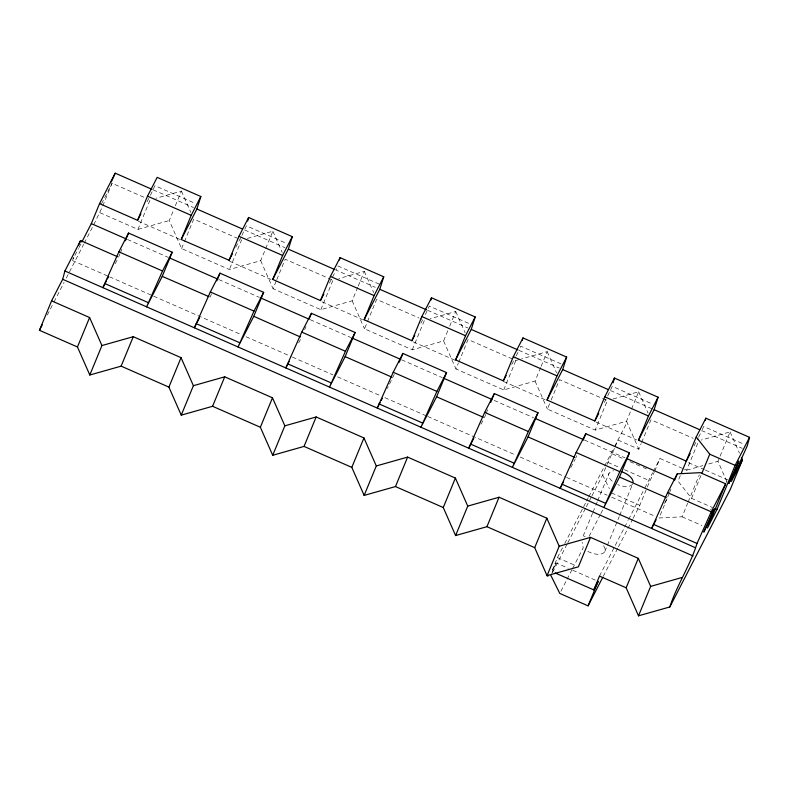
<?xml version="1.0" encoding="UTF-8"?>
<svg xmlns="http://www.w3.org/2000/svg" width="789" height="789" viewBox="0 0 789 789"><rect width="100%" height="100%" fill="white"/><g stroke="black" fill="none" stroke-linecap="round" stroke-linejoin="round"><path stroke-width="0.59" stroke-dasharray="3.94 2.96" d="M726.501 482.493L726.866 481.359M73.712 257.175L72.795 259.394L78.476 248.565M93.763 224.687L102.264 207.053M102.728 205.919L112.068 183.265L146.715 198.473M118.577 257.204L119.938 253.91M120.392 252.815L122.65 247.322M150.423 195.297L154.94 185.671L195.258 203.365M99.927 212.714L137.937 229.392L150.068 199.942L147.839 198.956M247.322 238.436L272.846 231.216L260.705 260.666L229.382 269.532L181.598 248.555L169.25 220.535L173.452 210.338M175.326 205.801L181.391 191.076L155.867 198.305M181.598 248.555L183.936 242.894M184.399 241.759L193.739 219.105L241.523 240.083L229.382 269.532M210.111 297.147L211.462 293.883M241.888 235.398L246.395 225.812L286.703 243.495M357.762 287.206L352.16 300.806L320.837 309.663L273.053 288.695L276.318 280.766M276.791 279.631L285.194 259.246L331.863 279.73M304.653 329.792L306.004 326.498M320.837 309.663L332.978 280.213M358.226 286.082L364.291 271.347L338.777 278.576M447.807 330.739L443.605 340.937L412.282 349.803L364.508 328.826L376.639 299.376L418.87 317.908M394.293 374.321L387.34 388.494M425.33 314.614L429.295 306.083L469.603 323.776M412.282 349.803L424.423 320.354L419.975 318.401M449.681 326.212L455.746 311.487L430.222 318.707M540.662 367.477L535.06 381.077L503.737 389.934L455.953 368.966L458.291 363.305M458.754 362.171L468.094 339.517L515.878 360.484L520.513 359.173M484.387 417.746L485.738 414.452M486.192 413.357L488.46 407.864M503.737 389.934L515.878 360.484M541.126 366.352L547.191 351.628L521.677 358.847M613.122 398.978L638.646 391.758L626.505 421.208L595.182 430.074L547.408 409.106L550.673 401.177M551.136 400.043L559.549 379.647L607.323 400.625L595.182 430.074M575.832 457.886L576.739 455.687M607.678 395.979L612.195 386.354L652.503 404.047M562.498 547.842L557.458 557.645L551.767 571.463L556.146 562.932L568.317 568.267M551.807 573.455L556.146 562.932M591.967 495.798L602.648 475.037L606.554 465.559M606.988 464.514L614.868 447.491M615.302 446.436L617.935 440.055L638.853 449.237L641.191 443.576M592.539 513.284L582.676 537.201L583.732 536.185L585.241 536.283M593.003 512.14L595.35 506.449M595.823 505.305L597.234 501.893M597.697 500.749L608.97 473.41M641.654 442.442L650.994 419.787L693.215 438.319M604.798 551.58L619.227 516.578M619.69 515.444L632.729 483.835A12.979 6.726 22.4 0 1 617.767 484.614M633.044 518.432L639.79 505.325L649.88 480.846L654.268 472.315M654.702 471.25L659.959 458.498L683.304 468.745M667.741 496.922L669.092 493.628M669.545 492.533L670.906 489.229M680.315 475.56L678.027 481.103L691.549 498.352L712.536 507.554M702.358 429.63L703.65 426.484L743.958 444.177M684.418 469.228L686.637 470.205L698.778 440.755M664.486 503.461L667.287 498.017L659.052 517.998L682.071 516.795L687.663 503.214M688.126 502.08L699.32 474.919M691.549 498.352L701.352 474.583M726.856 481.517L717.96 461.348L730.101 431.899L701.096 440.104M79.038 247.48L81.267 243.14M101.534 203.74L112.068 183.265M47.291 315.058L53.445 303.084M54.007 301.99L64.087 282.393M66.325 278.044L83.683 244.284M84.245 243.199L93.21 225.782M115.224 263.733L118.025 258.289M147.06 201.826L149.861 196.382M235.763 247.282L241.326 236.483M298.686 342.919L301.477 337.475M329.407 283.182L335 272.304M420.853 323.322L422.539 320.058M481.024 424.275L483.825 418.841M511.745 364.538L515.661 356.924M516.223 355.839L518.462 351.49M570.802 467.67L575.27 458.971M604.315 402.498L607.116 397.064M564.737 543.493L586.02 502.12M586.572 501.025L588.259 497.76M588.821 496.675L614.02 447.679M614.572 446.584L627.028 422.381M552.625 572.281L567.242 543.877M567.804 542.783L585.783 507.82M586.345 506.725L591.405 496.892M560.88 591.247L566.463 580.388M567.025 579.304L572.055 569.53M572.607 568.445L583.219 547.822L582.164 542.28M589.127 536.323L600.301 514.606M600.853 513.521L603.092 509.181M599.482 576.088L624.119 528.176M624.681 527.091L628.044 520.562M628.606 519.468L644.278 488.983M644.84 487.898L652.681 472.65M653.243 471.566L659.959 458.498M603.26 576.345L617.876 547.941M618.438 546.846L632.482 519.527M694.093 445.903L698.009 438.289M698.561 437.195L701.924 430.676L742.232 448.359M710.633 509.99L711.264 508.826M137.937 229.392L169.25 220.535M686.637 470.205L702.881 465.609M708.68 463.971L717.96 461.348M379.272 284.129L337.84 265.942L336.124 270.134L375.308 287.334M561.058 363.907L520.75 346.213L519.024 350.405L559.332 368.088M153.214 189.853L193.532 207.546M244.669 229.993L284.977 247.687M427.569 310.264L467.877 327.958M610.469 390.535L653.026 409.215M138.193 221.157L179.922 239.462M229.54 261.238L271.258 279.553M322.011 301.822L362.605 319.644M413.347 341.913L455.075 360.228M503.569 381.511L545.288 399.816M596.03 422.085L636.634 439.907M688.501 462.67L704.291 469.603M705.425 470.096L727.971 479.998M127.423 239.462L168.037 257.283M218.809 279.562L259.433 297.394M310.205 319.673L350.819 337.505M401.591 359.784L442.215 377.615M494.111 400.388L533.601 417.726M584.373 440.006L624.996 457.827M612.244 453.872L624.405 459.208M629.938 461.644L642.098 466.98M643.203 467.463L646.526 468.922M607.855 462.403L618.911 467.256M624.444 469.682L649.88 480.846M682.071 516.795L701.944 525.513M611.465 492.898L639.79 505.325M72.341 260.498L108.448 276.347M109.572 276.84L152.445 295.658M153.579 296.151L241.582 334.783M246.099 336.755L291.23 356.569M292.354 357.062L332.978 374.883M337.485 376.866L380.367 395.683M384.874 397.666L426.622 415.99M427.756 416.484L515.759 455.105M520.267 457.087L565.407 476.891M566.532 477.394L607.145 495.216M611.662 497.198L654.535 516.016M557.458 557.645L576.177 565.861M572.735 570.21L595.961 580.398M602.648 475.037L609.394 488.697M730.101 431.899L739.48 453.192M638.646 391.758L648.035 413.061M626.505 421.208L638.853 449.237M547.191 351.628L556.58 372.921M535.06 381.077L547.408 409.106M455.746 311.487L465.125 332.79M443.605 340.937L455.953 368.966M364.291 271.347L373.68 292.65M352.16 300.806L364.508 328.826M272.846 231.216L282.225 252.519M260.705 260.666L273.053 288.695M181.391 191.076L190.78 212.379M612.234 481.201A12.979 6.726 22.4 0 1 613.734 470.777M603.506 545.81A12.979 6.726 22.4 0 1 601.672 553.878A12.979 6.726 22.4 0 1 586.878 550.811"/><path stroke-width="1.18" d="M548.365 575.319L547.97 576.088L547.053 575.684L534.705 547.655L486.931 526.687L455.608 535.553L443.26 507.524L395.476 486.557L364.153 495.413L351.805 467.384L304.031 446.416L272.708 455.283L260.36 427.253L212.576 406.286L181.253 415.142L168.905 387.113L121.121 366.145L89.808 375.012L77.46 346.982L39.45 330.295L51.591 300.846L62.676 279.296L64.905 270.982L80.577 240.527L117.462 256.711M81.829 242.055L91.317 223.612L99.552 203.631L137.552 220.318L147.513 196.155L157.179 177.367L200.85 196.53L196.885 209.026L181.223 239.481L229.086 260.252L232.42 253.772M247.667 221.058L248.624 217.498L292.295 236.661L288.34 249.156L272.757 279.424L320.452 300.589L323.815 294.06M339.438 260.005L340.079 257.638L383.75 276.801L379.785 289.297L364.123 319.752L411.907 340.72L414.698 335.286M430.893 300.145L431.524 297.769L475.195 316.941L471.24 329.427L455.578 359.892L503.352 380.86L506.153 375.416M522.338 340.276L522.979 337.909L566.65 357.072L562.695 369.568L547.024 400.023L594.807 420.991L598.723 413.377M613.152 382.793L614.434 378.039L658.095 397.212L654.14 409.698L638.479 440.163L686.262 461.131L690.178 453.517M705.238 420.557L705.879 418.18L749.55 437.343L747.321 445.657L731.354 481.477L742.449 459.928L741.463 457.679M555.081 572.913L593.792 589.906L599.482 576.088L626.16 587.795L638.508 615.824L669.831 606.958C676.952 584.886 690.237 565.496 697.012 543.453L711.244 511.814L725.653 483.805L700.257 472.66L677.238 473.864L667.583 492.652L651.615 528.472L656.093 519.773M78.742 244.965L80.577 240.527M77.46 346.982L89.591 317.533L51.591 300.846M172.209 252.214L162.544 271.002L146.586 306.832L162.248 276.367L172.209 252.214L128.538 233.041L118.873 251.839L102.915 287.66L106.268 281.131M125.372 240.734L128.538 233.041M89.808 375.012L101.939 345.552L89.591 317.533M121.121 366.145L133.262 336.696L181.046 357.664L193.394 385.693L181.253 415.142M181.223 239.481L191.185 215.318L200.85 196.53M168.905 387.113L181.046 357.664M263.654 292.344L253.999 311.132L238.031 346.963L253.782 316.31L263.654 292.344L219.993 273.181L210.328 291.969L194.37 327.8L196.057 324.516M216.847 280.805L219.993 273.181M229.086 260.252L238.959 236.286L248.624 217.498M212.576 406.286L224.717 376.826L272.491 397.804L284.849 425.833L272.708 455.283M272.757 279.424L282.63 255.458L292.295 236.661M260.36 427.253L272.491 397.804M355.109 332.485L345.444 351.273L329.486 387.103L345.148 356.638L355.109 332.485L311.438 313.312L301.773 332.11L285.815 367.93L289.168 361.411M309.18 318.805L311.438 313.312M320.452 300.589L330.413 276.426L340.079 257.638M304.031 446.416L316.162 416.967L363.946 437.934L376.294 465.964L364.153 495.413M364.123 319.752L374.085 295.589L383.75 276.801M351.805 467.384L363.946 437.934M377.27 408.071L393.228 372.24L402.893 353.452L446.564 372.615L436.603 396.778L420.941 427.234L436.899 391.413L446.564 372.615M399.273 362.24L402.893 353.452M411.907 340.72L421.859 316.567L431.524 297.769M395.476 486.557L407.617 457.097L455.401 478.075L467.749 506.104L455.608 535.553M455.578 359.892L465.53 335.729L475.195 316.941M443.26 507.524L455.401 478.075M538.009 412.755L528.344 431.544L512.386 467.374L528.048 436.919L538.009 412.755L494.338 393.583L484.673 412.381L468.715 448.201L473.755 438.418M490.719 402.37L494.338 393.583M503.352 380.86L513.314 356.697L522.979 337.909M486.931 526.687L499.062 497.238L546.846 518.205L559.194 546.235L547.053 575.684L578.376 566.827L590.517 537.378L638.301 558.346L650.649 586.375L638.508 615.824M547.024 400.023L556.985 375.86L566.65 357.072M534.705 547.655L546.846 518.205M629.464 452.886L619.799 471.684L603.841 507.505L619.503 477.049L629.464 452.886L585.793 433.723L576.128 452.511L560.17 488.342L563.524 481.813M583.071 440.311L585.793 433.723M594.807 420.991L604.769 396.837L614.434 378.039M638.479 440.163L648.44 416L658.095 397.212M550.939 575.566L559.766 593.417L588.091 605.853L598.18 581.375L593.792 589.906M626.16 587.795L638.301 558.346M674.526 480.452L677.238 473.864M681.223 473.341L696.214 436.968L705.879 418.18M701.816 473.449L709.745 454.208L696.214 436.968M725.653 483.805L707.467 527.94L716.954 509.497L735.141 465.362L749.55 437.343M742.449 459.928L730.318 489.358L669.831 606.958M111.288 181.904L115.214 173.176L152.099 189.37M197.181 322.326L199.43 317.947M99.552 203.631L115.214 173.176M39.45 330.295L42.251 324.851M107.393 278.961L108.507 276.781M137.552 220.318L140.906 213.789M377.823 406.986L380.061 402.627M381.186 400.457L382.3 398.277M588.091 605.853L602.697 577.44M101.939 345.552L133.262 336.696M193.394 385.693L224.717 376.826M284.849 425.833L316.162 416.967M376.294 465.964L407.617 457.097M467.749 506.104L499.062 497.238M559.194 546.235L590.517 537.378M650.649 586.375L681.972 577.509M162.248 276.367L208.996 296.664M196.885 209.026L242.45 229.017M288.34 249.156L335.009 269.641M379.785 289.297L426.454 309.781M471.24 329.427L517.909 349.912M562.695 369.568L608.25 389.559M654.14 409.698L699.695 429.699M147.513 196.155L191.185 215.318M238.959 236.286L282.63 255.458M330.413 276.426L374.085 295.589M421.859 316.567L465.53 335.729M513.314 356.697L556.985 375.86M604.769 396.837L648.44 416M709.745 454.208L735.141 465.362M91.317 223.612L126.289 238.959M169.162 257.776L217.685 279.069M260.557 297.887L309.071 319.18M351.953 337.998L400.467 359.291M443.339 378.109L491.853 399.402M535.859 418.712L583.249 439.512M627.255 458.823L674.634 479.623M714.745 508.52L716.954 509.497M118.873 251.839L162.544 271.002M210.328 291.969L253.999 311.132M301.773 332.11L345.444 351.273M393.228 372.24L436.899 391.413M484.673 412.381L528.344 431.544M576.128 452.511L619.799 471.684M667.583 492.652L711.244 511.814M345.148 356.638L391.817 377.122M436.603 396.778L483.272 417.263M528.048 436.919L574.717 457.393M619.503 477.049L666.172 497.534M104.641 283.478L148.312 302.641M196.086 323.608L239.757 342.781M287.541 363.749L331.212 382.912M378.996 403.889L422.657 423.052M470.441 444.02L514.112 463.182M561.896 484.16L605.567 503.323M653.341 524.29L697.012 543.453M64.905 270.982L695.287 547.645M62.676 279.296L693.058 555.949M253.782 316.31L300.372 336.982M621.821 471.812A12.979 6.726 22.4 0 1 633.113 482.109M703.877 531.914L709.39 520.799L713.858 509.428L703.877 531.914M728.78 483.489L734.283 472.384L738.76 461.013L728.78 483.489"/></g></svg>
